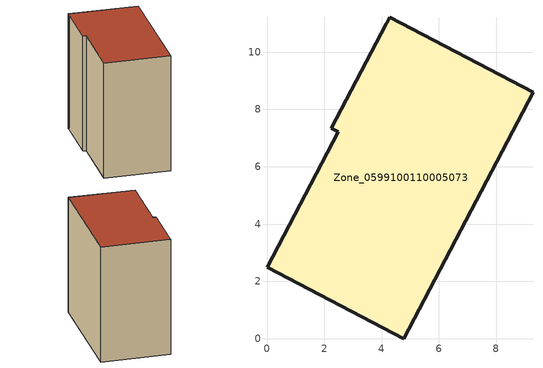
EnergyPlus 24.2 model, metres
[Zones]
Zone_0599100110005073
 floor ground (C_G): 4.16,10.99 4.19,11.05 4.28,11.22 9.28,8.59 4.76,0 0,2.5 2.48,7.22 2.24,7.35 z0
 wall outside (C_F): 4.76,0 9.28,8.59 4.28,11.22 4.19,11.05 4.16,10.99 2.24,7.35 2.48,7.22 0,2.5 4.76,0 z0:9.82
 roof outside (C_R): 4.19,11.05 4.16,10.99 2.24,7.35 2.48,7.22 0,2.5 4.76,0 9.28,8.59 4.28,11.22 z9.82
[BUILDING]
Pand.0599100110005073: North Axis=0; Terrain=City; Loads Convergence Tolerance Value=0.04; Temperature Convergence Tolerance Value=0.4; Solar Distribution=FullExterior; Maximum Number of Warmup Days=25; Minimum Number of Warmup Days=1
[Site:Location]
Rotterdam.The.Hague.AP_ZH_NLD Design_Conditions: Latitude=51.96; Longitude=4.45; Time Zone=1; Elevation=-4.5
[SITE:GROUNDTEMPERATURE:BUILDINGSURFACE]
18, 18, 18, 18, 18, 18, 18, 18, 18, 18, 18, 18
[MATERIAL] Thermal Absorptance=0.9; Solar Absorptance=0.7; Visible Absorptance=0.7
Name | Roughness | Thickness | Conductivity | Density | Specific Heat
G.TI.2015-2018 | MediumSmooth | 0.15 | 0.0428571 | 540 | 1210
F.TI.2015-2018 | Rough | 0.3 | 0.0666667 | 1920 | 840
R.TI.2015-2018 | MediumRough | 0.2 | 0.0333333 | 1500 | 1000
[CONSTRUCTION]
C_G: G.TI.2015-2018
C_F: F.TI.2015-2018
C_R: R.TI.2015-2018
[ZONE]
Zone_0599100110005073: Type=1; Multiplier=1; Ceiling Height=Autocalculate; Volume=Autocalculate; Floor Area=autocalculate; Part of Total Floor Area=Yes
[ZONEINFILTRATION:DESIGNFLOWRATE]
Infil_Zone_0599100110005073: Zone or ZoneList or Space or SpaceList=Zone_0599100110005073; Schedule=AlwaysOn; Design Flow Rate Calculation Method=Flow/Area; Flow Rate per Floor Area=0.0015; Constant Term Coefficient=1; Temperature Term Coefficient=0; Velocity Term Coefficient=0; Velocity Squared Term Coefficient=0
[HVACTEMPLATE:ZONE:IDEALLOADSAIRSYSTEM]
Zone_0599100110005073: Maximum Heating Supply Air Temperature=50; Minimum Cooling Supply Air Temperature=13; Maximum Heating Supply Air Humidity Ratio=0.0156; Minimum Cooling Supply Air Humidity Ratio=0.0077; Heating Limit=NoLimit; Cooling Limit=NoLimit; Dehumidification Control Type=ConstantSensibleHeatRatio; Cooling Sensible Heat Ratio=0.7; Dehumidification Setpoint=60; Humidification Control Type=None; Humidification Setpoint=30; Outdoor Air Method=None; Outdoor Air Flow Rate per Person=0.00944; Outdoor Air Flow Rate per Zone Floor Area=0; Outdoor Air Flow Rate per Zone=0; Demand Controlled Ventilation Type=None; Outdoor Air Economizer Type=NoEconomizer; Heat Recovery Type=None; Sensible Heat Recovery Effectiveness=0.7; Latent Heat Recovery Effectiveness=0.65
[ZONECONTROL:THERMOSTAT]
ThermostatControl_Zone_0599100110005073: Zone or ZoneList=Zone_0599100110005073; Control Type Schedule=DualSetpointControlType; Control 1=Thermostat_Zone_0599100110005073; Temperature Difference Between Cutout And Setpoint=0
[THERMOSTATSETPOINT:DUALSETPOINT]
Thermostat_Zone_0599100110005073: Heating Setpoint Temperature Schedule=HeatingSetpoint_Zone_0599100110005073; Cooling Setpoint Temperature Schedule=CoolingSetpoint_Zone_0599100110005073
[SCHEDULE:COMPACT]
HeatingSetpoint_Zone_0599100110005073: Through: 12/31, For: AllDays, Until: 24:00, 21
CoolingSetpoint_Zone_0599100110005073: Through: 12/31, For: AllDays, Until: 24:00, 24
DualSetpointControlType: Through: 12/31, For: AllDays, Until: 24:00, 4
AlwaysOn: Through: 12/31, For: AllDays, Until: 24:00, 1
